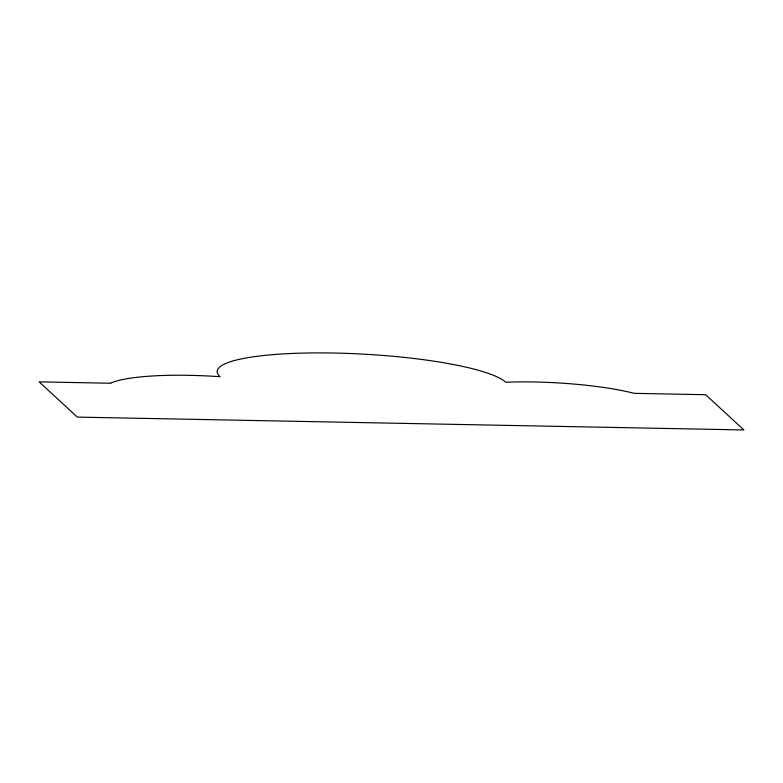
<?xml version="1.0" encoding="UTF-8"?>
<svg xmlns="http://www.w3.org/2000/svg" width="783" height="783" viewBox="0 0 783 783"><rect width="100%" height="100%" fill="white"/><g stroke="black" fill="none" stroke-linecap="round" stroke-linejoin="round"><path stroke-width="1.17" d="M110.56 383.239L39.15 381.869L77.351 417.104L743.85 429.955L705.649 394.71L634.24 393.34A104.805 18.195 3.2 0 0 505.671 382.231A145.883 25.33 3.2 0 0 334.194 353.045A145.883 25.33 3.2 0 0 220.023 376.721A104.805 18.195 3.2 0 0 110.56 383.239"/></g></svg>
